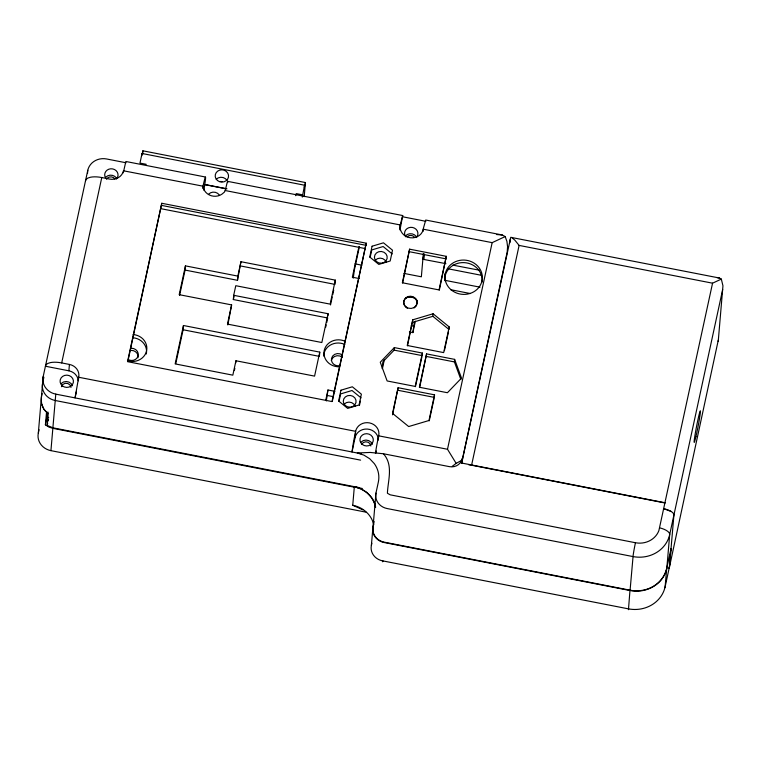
<?xml version="1.0" encoding="UTF-8"?>
<svg xmlns="http://www.w3.org/2000/svg" width="761" height="761" viewBox="0 0 761 761"><rect width="100%" height="100%" fill="white"/><g stroke="black" fill="none" stroke-linecap="round" stroke-linejoin="round"><path stroke-width="1.14" d="M227.796 182.63C227.244 178.512 225.798 192.495 223.639 192.723A11.767 10.787 4.9 0 1 203.663 188.823L202.997 186.188C207.078 167.962 205.527 181.394 203.805 190.155M399.991 229.993L402.702 215.544L227.653 181.356M668.995 568.125A10.692 4.233 12.2 0 0 669.442 567.097L718.298 340.081M375.42 453.347L376.324 447.782A15.81 0.732 -79 0 1 378.664 435.825L378.712 435.701A11.767 10.787 4.9 0 0 369.456 422.897A11.767 10.787 4.9 0 0 355.644 431.202L355.634 431.325A15.81 0.732 -79 0 0 353.294 443.283L352.001 451.977L355.092 437.575A11.767 10.787 4.9 0 1 367.382 429.061A11.767 10.787 4.9 0 1 378.36 439.268M718.213 341.537L722.95 285.832L721.333 279.097L719.411 278.022L510.717 237.318L461.737 462.783M399.934 228.966L400.286 224.714L402.702 215.544M365.955 512.153L50.93 450.645A16.038 14.716 4.9 0 1 38.316 433.18L43.168 376.666L87.781 170.302A16.038 14.716 4.9 0 1 106.626 158.973L126.003 162.759M356.015 487.535L52.851 428.338L48.885 427.054L45.403 424.876L47.905 412.024M359.43 487.658L52.89 427.806L47.182 425.428L48.238 413.213C41.684 409.418 40.01 400.41 42.159 393.618M48.171 420.9L48.304 419.301M50.93 450.645L52.851 428.338M52.89 427.806L55.781 394.131A16.038 14.716 4.9 0 1 43.168 376.666M68.88 370.807L69.422 364.433L61.698 362.93A15.838 6.269 12.2 0 0 50.378 362.617L47.781 363.454L46.098 364.681L45.422 366.231L68.88 370.807A11.767 10.787 4.9 0 1 78.326 380.814M87.505 173.489L87.781 170.302M78.402 380.433L78.678 377.247A11.767 10.787 4.9 0 0 69.422 364.433M123.282 172.785L125.86 161.484L205.394 177.009M141.86 155.615L142.041 153.484L304.562 185.218L304.381 187.349L305.418 182.545L142.897 150.811L142.278 153.693M142.602 154.34L142.897 150.811M127.858 361.465L161.779 203.273L366.231 243.197L332.31 401.389M185.066 270.069L185.427 265.874L237.851 276.11L237.489 280.305L185.066 270.069L179.586 295.401M175.772 363.634L183.097 329.76L183.458 325.508L319.763 352.124L319.487 355.311M202.797 188.509L202.997 186.188L123.453 170.787A11.767 10.787 4.9 0 1 109.632 179.092L101.774 177.541A15.838 6.278 12.1 0 0 90.454 177.237L87.857 178.074L86.174 179.311L85.498 180.861M185.427 265.874L179.196 294.669L231.62 304.904L227.843 324.947M326.707 322.588L327.696 317.984L233.332 299.549L233.694 295.306L235.777 285.708L330.141 304.134L335.325 280.134L240.961 261.708L237.851 276.11M237.489 280.305L240.961 261.708M235.758 362.892L235.939 360.762L314.578 376.124L319.763 352.124M302.288 197.089L304.562 185.218M304.21 196.633L305.418 182.545M327.877 315.853L328.067 313.732L233.694 295.306M335.325 280.134L334.964 284.386L240.6 265.96M326.326 400.914L327.962 389.993L334.954 391.354M355.083 437.699L355.634 431.325L78.678 377.247L75.044 397.898L76.471 391.306M373.756 524.795A26.74 24.523 4.9 0 0 352.743 505.256L354.312 486.935L362.331 488.495M382.269 368.59L382.85 361.856L394.122 350.146L394.341 347.596L422.393 353.075L422.241 354.778M378.303 440.077L378.664 435.825L447.497 449.266L456.153 463.363L452.272 466.293M383.078 561.076A10.702 0.771 -75.5 0 1 382.526 560.847A14.174 12.994 4.9 0 1 371.378 545.409L372.957 527.088L374.146 521.57M358.412 453.337L363.92 455.126L369.722 458.75L374.326 463.63A26.74 24.523 4.9 0 1 378.341 482.094L375.953 493.109L373.071 526.726A14.174 12.994 4.9 0 0 384.219 542.155L630.089 590.194A31.277 28.69 4.9 0 0 666.826 568.106L669.709 534.488L722.674 289.484M402.636 282.997L409.608 249.17L446.307 256.333L439.325 290.16M392.571 414.831L398.098 387.72L434.531 394.835L434.388 396.538M407.496 345.808L412.776 319.81L433.076 313.77L449.218 326.926L449 329.475L432.857 316.319L433.076 313.77M409.399 331.92L412.881 332.605L414.412 321.675M423.363 253.432L421.356 276.804L403.891 273.389M423.915 259.377L424.315 254.764M419.653 387.501L426.579 353.894L454.631 359.373L461.508 378.093L447.42 392.724L419.368 387.254L426.579 353.894M444.824 276.072L445.023 273.789M460.89 379.549L454.412 361.922L454.631 359.373M461.68 462.64L461.984 459.092A10.692 9.807 4.9 0 1 449.418 466.645L383.43 453.756L370.226 452.443L357.309 452.976M462.165 463.23L462.564 458.56L507.178 252.195L507.577 246.697L506.902 241.389L505.18 236.566L502.289 234.987L425.732 220.034L422.384 231.877A11.748 10.768 4.9 0 1 408.162 237.289A11.748 10.768 4.9 0 1 400.248 224.961L225.246 190.535M509.927 242.711L510.231 239.192M671.031 548.671L666.712 568.438A31.277 28.69 4.9 0 1 629.965 590.526L628.453 609.685L628.653 609.028M630.089 590.194L633.181 555.159A10.692 0.495 -79 0 1 635.454 542.736L638.079 543.088A20.595 18.882 4.9 0 0 658.893 530.569L712.553 283.187L721.333 279.097M666.712 568.438L665.133 586.76A10.692 4.214 14.2 0 1 664.686 587.787M382.526 560.838L628.396 608.848A31.277 28.69 4.9 0 0 665.133 586.76L669.338 567.326L670.907 549.004M669.442 567.097L673.913 515.045A10.673 4.224 12.2 0 0 663.792 508.748L671.097 511.449M45.403 424.876L46.535 412.139L43.777 409.209L41.969 404.671M423.164 231.334L423.354 229.213L492.158 242.654L505.18 236.566M43.872 377.247L42.616 383.04A16.038 14.716 4.9 0 0 55.23 400.505L360.6 460.139M38.316 433.18L39.068 429.699M47.182 425.428L47.677 423.164M61.698 362.93L101.774 177.541M142.041 153.484L139.967 163.092L146.264 164.319M161.779 203.273L127.534 361.656L331.996 401.57L366.231 243.197M183.458 325.508L175.154 363.901L232.828 375.163L235.939 360.762M231.62 304.904L227.472 324.1L321.836 342.526L328.067 313.732M233.332 299.549L234.027 296.352M234.378 370.55L234.854 368.334M295.744 195.691L296.2 193.589L302.488 194.826M325.708 327.192L326.203 324.89M330.512 304.952L332.243 296.952M332.738 294.669L333.727 290.103M325.765 400.153L327.962 389.993M358.945 246.716L352.353 277.204L359.344 278.574M359.363 246.811L354.398 269.813L353.256 278.145M339.006 401.475L340.643 393.913L352.02 390.507L361.066 397.898M370.131 257.494L371.768 249.931L383.144 246.535L392.2 253.927M359.43 405.461L360.372 401.142M382.422 368.581L384.372 359.553M409.608 249.17L402.35 282.759L439.049 289.931L446.307 256.333M375.744 453.175L376.219 450.978M424.077 253.651L422.859 259.273L445.898 263.667M398.098 387.72L392.543 413.394L408.686 426.55L428.985 420.51L434.531 394.835M412.776 319.81L407.23 345.484L443.663 352.6L449.218 326.926M412.881 332.605L415.344 321.209M371.378 545.409L371.863 543.202M422.393 353.075L415.173 386.426L387.13 380.957L380.253 362.226L394.341 347.596M415.458 386.683L421.917 356.776M429.242 420.833L434.074 398.507M444.414 350.688L448.514 331.71M447.497 449.266L492.158 242.654M461.984 459.092L461.147 462.935L665.085 502.755M468.862 464.838A10.692 4.233 12.2 0 1 471.582 465.218L519.107 245.413L514.855 240.162L511.639 237.451M462.564 458.56L461.347 460.519L456.153 463.363M405.432 298.302L407.43 297.427A8.552 7.848 4.9 0 1 417.294 300.624M412.557 322.36L432.857 316.319M496.619 234.54L502.289 234.987M717.005 277.594L719.411 278.022M402.845 216.818L425.875 221.318M519.107 245.413L712.553 283.187M204.88 184.514L226.968 188.833M203.977 184.466L226.122 188.785M409.389 251.72L446.089 258.883M161.598 205.403L366.051 245.327M452.747 265.113L479.449 270.222M160.714 208.647L365.508 248.638M448.21 268.814L481.58 275.33M445.052 280.352L480.001 287.173M354.949 263.839L361.97 265.209M450.902 289.741L470.393 293.546M411.102 325.775L413.432 326.231M394.122 350.146L422.174 355.625M426.36 356.443L454.412 361.922M183.097 329.76L319.401 356.376M397.879 390.269L434.312 397.385M327.496 395.511L333.318 396.652M471.582 465.218L665.028 502.992M55.781 394.131L361.209 453.775M356.719 487.05L354.426 486.602L361.037 488.743L366.84 492.377L371.444 497.247A26.74 24.523 4.9 0 1 375.649 507.207M635.454 542.736L390.222 494.831L387.406 493.261C387.91 480.343 393.627 465.228 383.43 453.756M629.965 590.526L384.096 542.517A14.174 12.994 4.9 0 1 372.957 527.088M362.997 509.87L352.743 505.256M46.925 416.533L48.714 417.751M46.744 418.655L48.533 419.872M659.682 527.877A10.673 4.214 14.2 0 1 669.709 534.488A31.277 28.69 4.9 0 1 632.971 556.567L387.102 508.538A14.174 12.994 4.9 0 1 375.953 493.109M669.338 567.326A10.692 4.233 12.2 0 1 668.89 568.353M354.312 486.935A26.74 24.523 4.9 0 1 375.534 507.539M105.798 177.17A6.687 6.126 4.9 0 1 116.376 177.941M61.184 383.534A6.687 6.126 4.9 0 1 72.533 385.751M105.817 178.245A6.687 6.126 4.9 0 1 107.187 170.074A6.687 6.126 4.9 0 1 116.195 170.721A6.687 6.126 4.9 0 1 116.395 179.016M344.286 404.053A6.421 5.888 4.9 0 1 355.187 406.184M375.411 260.081A6.421 5.888 4.9 0 1 386.312 262.203M361.056 442.093A6.687 6.126 4.9 0 1 372.405 444.31M405.689 236.804A6.687 6.126 4.9 0 1 407.059 228.623A6.687 6.126 4.9 0 1 416.067 229.28A6.687 6.126 4.9 0 1 416.267 237.575M404.823 306.103A6.687 6.126 4.9 0 1 406.659 297.627A6.687 6.126 4.9 0 1 415.925 299.434A6.687 6.126 4.9 0 1 414.089 307.92M407.42 308.234A6.687 6.126 4.9 0 1 405.974 307.33M405.67 235.729A6.687 6.126 4.9 0 1 416.248 236.5M444.766 280.666A18.711 17.161 4.9 0 1 464.029 262.621A18.711 17.161 4.9 0 1 481.979 282.255M130.978 350.374A6.687 6.126 4.9 0 1 137.979 357.784M331.349 360.524A6.687 6.126 4.9 0 1 342.298 357.251M133.099 334.555A14.706 13.489 4.9 0 1 146.569 350.821A14.706 13.489 4.9 0 1 127.439 360.724M132.823 337.741A14.706 13.489 4.9 0 1 146.293 354.008M131.158 348.253A6.687 6.126 4.9 0 1 138.16 355.653A6.687 6.126 4.9 0 1 128.657 359.839M208.676 194.131A6.687 6.126 4.9 0 1 219.254 194.902M339.606 366.783A14.706 13.489 4.9 0 1 324.215 350.488A14.706 13.489 4.9 0 1 345.114 341.289M323.663 356.015A14.706 13.489 4.9 0 1 344.847 344.476M340.234 365.518A6.687 6.126 4.9 0 1 331.53 358.402A6.687 6.126 4.9 0 1 342.479 355.121M106.511 179.273A4.813 4.414 4.9 0 1 114.825 178.873M61.489 386.721A4.813 4.414 4.9 0 1 71.011 387.416M407.078 236.871A4.813 4.414 4.9 0 1 414.697 237.432M361.77 444.196A4.813 4.414 4.9 0 1 370.883 445.975M216.21 179.282A6.687 6.126 4.9 0 1 227.101 180.528M219.843 181.565A6.687 6.126 4.9 0 1 222.174 181.641M340.957 390.193L338.626 400.99L347.672 408.391L359.049 404.985L361.389 394.188L352.343 386.788L340.957 390.193M372.081 246.222L369.751 257.018L378.797 264.409L390.184 261.004L392.514 250.207L383.468 242.816L372.081 246.222M695.944 436.538A16.038 0.742 -79 0 0 700.434 411.092A16.038 0.742 -79 0 0 695.468 432.324A16.038 0.742 -79 0 0 695.944 436.538M62.354 385.827A6.687 6.126 4.9 0 0 73.313 382.555A6.687 6.126 4.9 0 0 64.599 375.439A6.687 6.126 4.9 0 0 62.354 385.827M362.226 444.386A6.687 6.126 4.9 0 0 373.185 441.104A6.687 6.126 4.9 0 0 364.471 433.989A6.687 6.126 4.9 0 0 362.226 444.386M345.465 405.68A6.421 5.888 4.9 0 0 355.977 402.531A6.421 5.888 4.9 0 0 347.615 395.701A6.421 5.888 4.9 0 0 345.465 405.68M376.59 261.698A6.421 5.888 4.9 0 0 387.102 258.559A6.421 5.888 4.9 0 0 378.75 251.729A6.421 5.888 4.9 0 0 376.59 261.698M406.013 306.902A6.687 6.126 4.9 0 0 416.961 303.629A6.687 6.126 4.9 0 0 408.257 296.514A6.687 6.126 4.9 0 0 406.013 306.902M451.33 289.979A18.711 17.161 4.9 0 0 481.998 280.809A18.711 17.161 4.9 0 0 457.618 260.89A18.711 17.161 4.9 0 0 451.33 289.979M217.475 180.509A6.687 6.126 4.9 0 0 228.433 177.237A6.687 6.126 4.9 0 0 219.72 170.122A6.687 6.126 4.9 0 0 217.475 180.509"/></g></svg>
